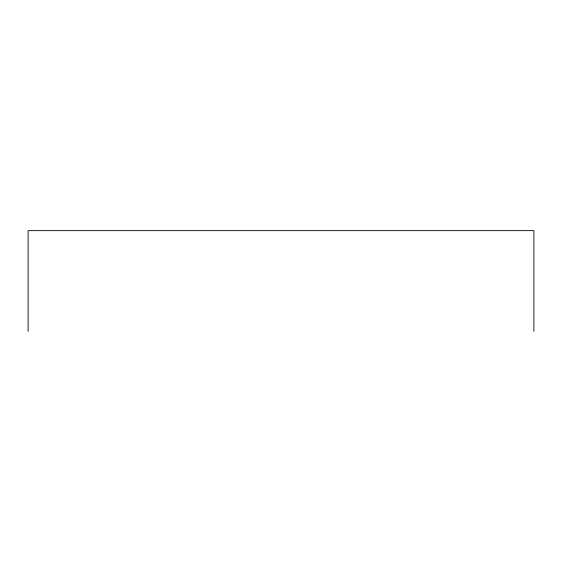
<?xml version="1.0" encoding="UTF-8"?>
<svg xmlns="http://www.w3.org/2000/svg" width="562" height="562" viewBox="0 0 562 562"><rect width="100%" height="100%" fill="white"/><g stroke="black" fill="none" stroke-linecap="round" stroke-linejoin="round"><path stroke-width="0.84" d="M533.9 331.348L533.9 230.652L28.1 230.652L28.1 331.348"/></g></svg>
